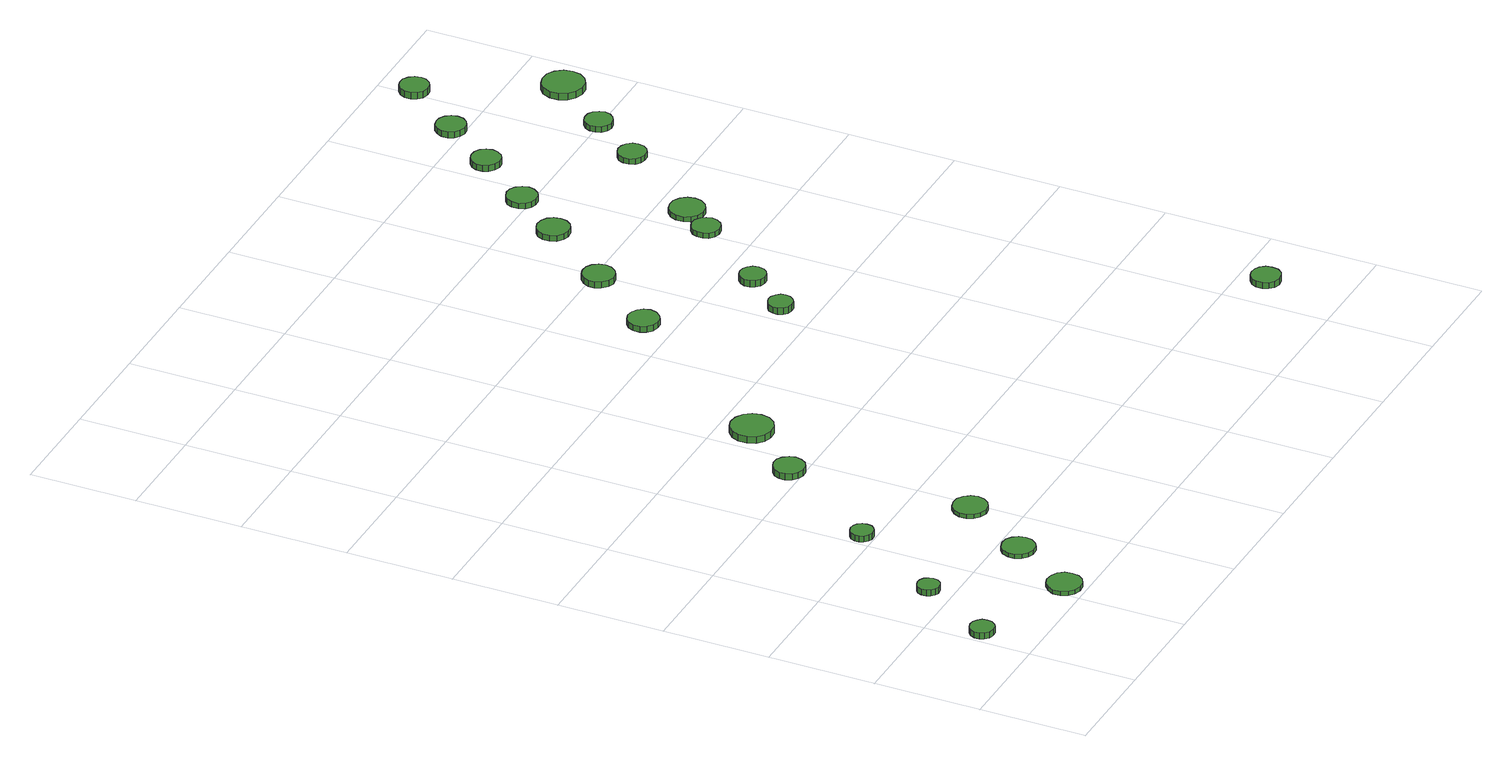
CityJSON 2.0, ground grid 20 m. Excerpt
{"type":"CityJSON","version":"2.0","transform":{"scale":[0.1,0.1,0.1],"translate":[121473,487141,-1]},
"CityObjects":{
"tree1":{"type":"SolitaryVegetationObject","attributes":{"function":"something"},"geometry":[{"type":"MultiSurface","lod":"1","boundaries":[[[0,1,2,3,4,5,6,7,8,9,10,11,12,13,14]],[[15,16,17,18,19,20,21,22,23,24,25,26,27,28,29]],[[0,29,28,1]],[[1,28,27,2]],[[2,27,26,3]],[[3,26,25,4]],[[4,25,24,5]],[[5,24,23,6]],[[6,23,22,7]],[[7,22,21,8]],[[8,21,20,9]],[[9,20,19,10]],[[10,19,18,11]],[[11,18,17,12]],[[12,17,16,13]],[[13,16,15,14]],[[14,15,29,0]]]}]},
"tree2":{"type":"SolitaryVegetationObject","attributes":{"function":"something"},"geometry":[{"type":"MultiSurface","lod":"1","boundaries":[[[30,31,32,33,34,35,36,37,38,39,40,41,42,43,44]],[[45,46,47,48,49,50,51,52,53,54,55,56,57,58,59]],[[30,59,58,31]],[[31,58,57,32]],[[32,57,56,33]],[[33,56,55,34]],[[34,55,54,35]],[[35,54,53,36]],[[36,53,52,37]],[[37,52,51,38]],[[38,51,50,39]],[[39,50,49,40]],[[40,49,48,41]],[[41,48,47,42]],[[42,47,46,43]],[[43,46,45,44]],[[44,45,59,30]]]}]},
"tree3":{"type":"SolitaryVegetationObject","attributes":{"function":"something"},"geometry":[{"type":"MultiSurface","lod":"1","boundaries":[[[60,61,62,63,64,65,66,67,68,69,70,71,72,73,74]],[[75,76,77,78,79,80,81,82,83,84,85,86,87,88,89]],[[60,89,88,61]],[[61,88,87,62]],[[62,87,86,63]],[[63,86,85,64]],[[64,85,84,65]],[[65,84,83,66]],[[66,83,82,67]],[[67,82,81,68]],[[68,81,80,69]],[[69,80,79,70]],[[70,79,78,71]],[[71,78,77,72]],[[72,77,76,73]],[[73,76,75,74]],[[74,75,89,60]]]}]},
"tree4":{"type":"SolitaryVegetationObject","attributes":{"function":"something"},"geometry":[{"type":"MultiSurface","lod":"1","boundaries":[[[90,91,92,93,94,95,96,97,98,99,100,101,102,103,104]],[[105,106,107,108,109,110,111,112,113,114,115,116,117,118,119]],[[90,119,118,91]],[[91,118,117,92]],[[92,117,116,93]],[[93,116,115,94]],[[94,115,114,95]],[[95,114,113,96]],[[96,113,112,97]],[[97,112,111,98]],[[98,111,110,99]],[[99,110,109,100]],[[100,109,108,101]],[[101,108,107,102]],[[102,107,106,103]],[[103,106,105,104]],[[104,105,119,90]]]}]},
"tree5":{"type":"SolitaryVegetationObject","attributes":{"function":"something"},"geometry":[{"type":"MultiSurface","lod":"1","boundaries":[[[120,121,122,123,124,125,126,127,128,129,130,131,132,133,134]],[[135,136,137,138,139,140,141,142,143,144,145,146,147,148,149]],[[120,149,148,121]],[[121,148,147,122]],[[122,147,146,123]],[[123,146,145,124]],[[124,145,144,125]],[[125,144,143,126]],[[126,143,142,127]],[[127,142,141,128]],[[128,141,140,129]],[[129,140,139,130]],[[130,139,138,131]],[[131,138,137,132]],[[132,137,136,133]],[[133,136,135,134]],[[134,135,149,120]]]}]},
"tree6":{"type":"SolitaryVegetationObject","attributes":{"function":"something"},"geometry":[{"type":"MultiSurface","lod":"1","boundaries":[[[150,151,152,153,154,155,156,157,158,159,160,161,162,163,164]],[[165,166,167,168,169,170,171,172,173,174,175,176,177,178,179]],[[150,179,178,151]],[[151,178,177,152]],[[152,177,176,153]],[[153,176,175,154]],[[154,175,174,155]],[[155,174,173,156]],[[156,173,172,157]],[[157,172,171,158]],[[158,171,170,159]],[[159,170,169,160]],[[160,169,168,161]],[[161,168,167,162]],[[162,167,166,163]],[[163,166,165,164]],[[164,165,179,150]]]}]},
"tree7":{"type":"SolitaryVegetationObject","attributes":{"function":"something"},"geometry":[{"type":"MultiSurface","lod":"1","boundaries":[[[180,181,182,183,184,185,186,187,188,189,190,191,192,193,194]],[[195,196,197,198,199,200,201,202,203,204,205,206,207,208,209]],[[180,209,208,181]],[[181,208,207,182]],[[182,207,206,183]],[[183,206,205,184]],[[184,205,204,185]],[[185,204,203,186]],[[186,203,202,187]],[[187,202,201,188]],[[188,201,200,189]],[[189,200,199,190]],[[190,199,198,191]],[[191,198,197,192]],[[192,197,196,193]],[[193,196,195,194]],[[194,195,209,180]]]}]},
"tree8":{"type":"SolitaryVegetationObject","attributes":{"function":"something"},"geometry":[{"type":"MultiSurface","lod":"1","boundaries":[[[210,211,212,213,214,215,216,217,218,219,220,221,222,223,224]],[[225,226,227,228,229,230,231,232,233,234,235,236,237,238,239]],[[210,239,238,211]],[[211,238,237,212]],[[212,237,236,213]],[[213,236,235,214]],[[214,235,234,215]],[[215,234,233,216]],[[216,233,232,217]],[[217,232,231,218]],[[218,231,230,219]],[[219,230,229,220]],[[220,229,228,221]],[[221,228,227,222]],[[222,227,226,223]],[[223,226,225,224]],[[224,225,239,210]]]}]},
"tree9":{"type":"SolitaryVegetationObject","attributes":{"function":"something"},"geometry":[{"type":"MultiSurface","lod":"1","boundaries":[[[240,241,242,243,244,245,246,247,248,249,250,251,252,253,254]],[[255,256,257,258,259,260,261,262,263,264,265,266,267,268,269]],[[240,269,268,241]],[[241,268,267,242]],[[242,267,266,243]],[[243,266,265,244]],[[244,265,264,245]],[[245,264,263,246]],[[246,263,262,247]],[[247,262,261,248]],[[248,261,260,249]],[[249,260,259,250]],[[250,259,258,251]],[[251,258,257,252]],[[252,257,256,253]],[[253,256,255,254]],[[254,255,269,240]]]}]},
"tree10":{"type":"SolitaryVegetationObject","attributes":{"function":"something"},"geometry":[{"type":"MultiSurface","lod":"1","boundaries":[[[270,271,272,273,274,275,276,277,278,279,280,281,282,283,284]],[[285,286,287,288,289,290,291,292,293,294,295,296,297,298,299]],[[270,299,298,271]],[[271,298,297,272]],[[272,297,296,273]],[[273,296,295,274]],[[274,295,294,275]],[[275,294,293,276]],[[276,293,292,277]],[[277,292,291,278]],[[278,291,290,279]],[[279,290,289,280]],[[280,289,288,281]],[[281,288,287,282]],[[282,287,286,283]],[[283,286,285,284]],[[284,285,299,270]]]}]},
"tree11":{"type":"SolitaryVegetationObject","attributes":{"function":"something"},"geometry":[{"type":"MultiSurface","lod":"1","boundaries":[[[300,301,302,303,304,305,306,307,308,309,310,311,312,313,314]],[[315,316,317,318,319,320,321,322,323,324,325,326,327,328,329]],[[300,329,328,301]],[[301,328,327,302]],[[302,327,326,303]],[[303,326,325,304]],[[304,325,324,305]],[[305,324,323,306]],[[306,323,322,307]],[[307,322,321,308]],[[308,321,320,309]],[[309,320,319,310]],[[310,319,318,311]],[[311,318,317,312]],[[312,317,316,313]],[[313,316,315,314]],[[314,315,329,300]]]}]},
"tree12":{"type":"SolitaryVegetationObject","attributes":{"function":"something"},"geometry":[{"type":"MultiSurface","lod":"1","boundaries":[[[330,331,332,333,334,335,336,337,338,339,340,341,342,343,344]],[[345,346,347,348,349,350,351,352,353,354,355,356,357,358,359]],[[330,359,358,331]],[[331,358,357,332]],[[332,357,356,333]],[[333,356,355,334]],[[334,355,354,335]],[[335,354,353,336]],[[336,353,352,337]],[[337,352,351,338]],[[338,351,350,339]],[[339,350,349,340]],[[340,349,348,341]],[[341,348,347,342]],[[342,347,346,343]],[[343,346,345,344]],[[344,345,359,330]]]}]},
"tree13":{"type":"SolitaryVegetationObject","attributes":{"function":"something"},"geometry":[{"type":"MultiSurface","lod":"1","boundaries":[[[360,361,362,363,364,365,366,367,368,369,370,371,372,373,374]],[[375,376,377,378,379,380,381,382,383,384,385,386,387,388,389]],[[360,389,388,361]],[[361,388,387,362]],[[362,387,386,363]],[[363,386,385,364]],[[364,385,384,365]],[[365,384,383,366]],[[366,383,382,367]],[[367,382,381,368]],[[368,381,380,369]],[[369,380,379,370]],[[370,379,378,371]],[[371,378,377,372]],[[372,377,376,373]],[[373,376,375,374]],[[374,375,389,360]]]}]},
"tree14":{"type":"SolitaryVegetationObject","attributes":{"function":"something"},"geometry":[{"type":"MultiSurface","lod":"1","boundaries":[[[390,391,392,393,394,395,396,397,398,399,400,401,402,403,404]],[[405,406,407,408,409,410,411,412,413,414,415,416,417,418,419]],[[390,419,418,391]],[[391,418,417,392]],[[392,417,416,393]],[[393,416,415,394]],[[394,415,414,395]],[[395,414,413,396]],[[396,413,412,397]],[[397,412,411,398]],[[398,411,410,399]],[[399,410,409,400]],[[400,409,408,401]],[[401,408,407,402]],[[402,407,406,403]],[[403,406,405,404]],[[404,405,419,390]]]}]},
"tree15":{"type":"SolitaryVegetationObject","attributes":{"function":"something"},"geometry":[{"type":"MultiSurface","lod":"1","boundaries":[[[420,421,422,423,424,425,426,427,428,429,430,431,432,433,434]],[[435,436,437,438,439,440,441,442,443,444,445,446,447,448,449]],[[420,449,448,421]],[[421,448,447,422]],[[422,447,446,423]],[[423,446,445,424]],[[424,445,444,425]],[[425,444,443,426]],[[426,443,442,427]],[[427,442,441,428]],[[428,441,440,429]],[[429,440,439,430]],[[430,439,438,431]],[[431,438,437,432]],[[432,437,436,433]],[[433,436,435,434]],[[434,435,449,420]]]}]},
"tree16":{"type":"SolitaryVegetationObject","attributes":{"function":"something"},"geometry":[{"type":"MultiSurface","lod":"1","boundaries":[[[450,451,452,453,454,455,456,457,458,459,460,461,462,463,464]],[[465,466,467,468,469,470,471,472,473,474,475,476,477,478,479]],[[450,479,478,451]],[[451,478,477,452]],[[452,477,476,453]],[[453,476,475,454]],[[454,475,474,455]],[[455,474,473,456]],[[456,473,472,457]],[[457,472,471,458]],[[458,471,470,459]],[[459,470,469,460]],[[460,469,468,461]],[[461,468,467,462]],[[462,467,466,463]],[[463,466,465,464]],[[464,465,479,450]]]}]},
"tree17":{"type":"SolitaryVegetationObject","attributes":{"function":"something"},"geometry":[{"type":"MultiSurface","lod":"1","boundaries":[[[480,481,482,483,484,485,486,487,488,489,490,491,492,493,494]],[[495,496,497,498,499,500,501,502,503,504,505,506,507,508,509]],[[480,509,508,481]],[[481,508,507,482]],[[482,507,506,483]],[[483,506,505,484]],[[484,505,504,485]],[[485,504,503,486]],[[486,503,502,487]],[[487,502,501,488]],[[488,501,500,489]],[[489,500,499,490]],[[490,499,498,491]],[[491,498,497,492]],[[492,497,496,493]],[[493,496,495,494]],[[494,495,509,480]]]}]},
"tree18":{"type":"SolitaryVegetationObject","attributes":{"function":"something"},"geometry":[{"type":"MultiSurface","lod":"1","boundaries":[[[510,511,512,513,514,515,516,517,518,519,520,521,522,523,524]],[[525,526,527,528,529,530,531,532,533,534,535,536,537,538,539]],[[510,539,538,511]],[[511,538,537,512]],[[512,537,536,513]],[[513,536,535,514]],[[514,535,534,515]],[[515,534,533,516]],[[516,533,532,517]],[[517,532,531,518]],[[518,531,530,519]],[[519,530,529,520]],[[520,529,528,521]],[[521,528,527,522]],[[522,527,526,523]],[[523,526,525,524]],[[524,525,539,510]]]}]},
"tree19":{"type":"SolitaryVegetationObject","attributes":{"function":"something"},"geometry":[{"type":"MultiSurface","lod":"1","boundaries":[[[540,541,542,543,544,545,546,547,548,549,550,551,552,553,554]],[[555,556,557,558,559,560,561,562,563,564,565,566,567,568,569]],[[540,569,568,541]],[[541,568,567,542]],[[542,567,566,543]],[[543,566,565,544]],[[544,565,564,545]],[[545,564,563,546]],[[546,563,562,547]],[[547,562,561,548]],[[548,561,560,549]],[[549,560,559,550]],[[550,559,558,551]],[[551,558,557,552]],[[552,557,556,553]],[[553,556,555,554]],[[554,555,569,540]]]}]},
"tree20":{"type":"SolitaryVegetationObject","attributes":{"function":"something"},"geometry":[{"type":"MultiSurface","lod":"1","boundaries":[[[570,571,572,573,574,575,576,577,578,579,580,581,582,583,584]],[[585,586,587,588,589,590,591,592,593,594,595,596,597,598,599]],[[570,599,598,571]],[[571,598,597,572]],[[572,597,596,573]],[[573,596,595,574]],[[574,595,594,575]],[[575,594,593,576]],[[576,593,592,577]],[[577,592,591,578]],[[578,591,590,579]],[[579,590,589,580]],[[580,589,588,581]],[[581,588,587,582]],[[582,587,586,583]],[[583,586,585,584]],[[584,585,599,570]]]}]},
"tree21":{"type":"SolitaryVegetationObject","attributes":{"function":"something"},"geometry":[{"type":"MultiSurface","lod":"1","boundaries":[[[600,601,602,603,604,605,606,607,608,609,610,611,612,613,614]],[[615,616,617,618,619,620,621,622,623,624,625,626,627,628,629]],[[600,629,628,601]],[[601,628,627,602]],[[602,627,626,603]],[[603,626,625,604]],[[604,625,624,605]],[[605,624,623,606]],[[606,623,622,607]],[[607,622,621,608]],[[608,621,620,609]],[[609,620,619,610]],[[610,619,618,611]],[[611,618,617,612]],[[612,617,616,613]],[[613,616,615,614]],[[614,615,629,600]]]}]},
"tree22":{"type":"SolitaryVegetationObject","attributes":{"function":"something"},"geometry":[{"type":"MultiSurface","lod":"1","boundaries":[[[630,631,632,633,634,635,636,637,638,639,640,641,642,643,644]],[[645,646,647,648,649,650,651,652,653,654,655,656,657,658,659]],[[630,659,658,631]],[[631,658,657,632]],[[632,657,656,633]],[[633,656,655,634]],[[634,655,654,635]],[[635,654,653,636]],[[636,653,652,637]],[[637,652,651,638]],[[638,651,650,639]],[[639,650,649,640]],[[640,649,648,641]],[[641,648,647,642]],[[642,647,646,643]],[[643,646,645,644]],[[644,645,659,630]]]}]},
"tree23":{"type":"SolitaryVegetationObject","attributes":{"function":"something"},"geometry":[{"type":"MultiSurface","lod":"1","boundaries":[[[660,661,662,663,664,665,666,667,668,669,670,671,672,673,674]],[[675,676,677,678,679,680,681,682,683,684,685,686,687,688,689]],[[660,689,688,661]],[[661,688,687,662]],[[662,687,686,663]],[[663,686,685,664]],[[664,685,684,665]],[[665,684,683,666]],[[666,683,682,667]],[[667,682,681,668]],[[668,681,680,669]],[[669,680,679,670]],[[670,679,678,671]],[[671,678,677,672]],[[672,677,676,673]],[[673,676,675,674]],[[674,675,689,660]]]}]}
},
"vertices":[
[53,104,18],[52,113,18],[46,120,18],[38,125,18],[29,126,18],[20,123,18],[13,117,18],[9,108,18],[9,99,18],[13,91,18],[20,84,18],[29,82,18],[38,82,18],[46,87,18],[52,95,18],[52,95,6],[46,87,6],[38,82,6],[29,82,6],[20,84,6],[13,91,6],[9,99,6],[9,108,6],[13,117,6],[20,123,6],[29,126,6],[38,125,6],[46,120,6],[52,113,6],[53,104,6],
[137,246,18],[135,254,18],[130,261,18],[123,265,18],[114,266,18],[106,263,18],[100,258,18],[97,250,18],[97,241,18],[100,234,18],[106,228,18],[114,225,18],[123,226,18],[130,230,18],[135,237,18],[135,237,6],[130,230,6],[123,226,6],[114,225,6],[106,228,6],[100,234,6],[97,241,6],[97,250,6],[100,258,6],[106,263,6],[114,266,6],[123,265,6],[130,261,6],[135,254,6],[137,246,6],
[259,40,14],[257,53,14],[249,64,14],[237,70,14],[224,72,14],[212,68,14],[202,59,14],[196,47,14],[196,33,14],[202,21,14],[212,13,14],[224,8,14],[237,10,14],[249,16,14],[257,27,14],[257,27,6],[249,16,6],[237,10,6],[224,8,6],[212,13,6],[202,21,6],[196,33,6],[196,47,6],[202,59,6],[212,68,6],[224,72,6],[237,70,6],[249,64,6],[257,53,6],[259,40,6],
[331,162,14],[329,174,14],[321,184,14],[311,191,14],[298,192,14],[286,188,14],[277,180,14],[272,168,14],[272,156,14],[277,144,14],[286,136,14],[298,132,14],[311,133,14],[321,139,14],[329,150,14],[329,150,6],[321,139,6],[311,133,6],[298,132,6],[286,136,6],[277,144,6],[272,156,6],[272,168,6],[277,180,6],[286,188,6],[298,192,6],[311,191,6],[321,184,6],[329,174,6],[331,162,6],
[248,424,18],[247,433,18],[241,440,18],[234,444,18],[225,445,18],[217,442,18],[210,436,18],[207,428,18],[207,420,18],[210,412,18],[217,406,18],[225,403,18],[234,404,18],[241,408,18],[247,415,18],[247,415,6],[241,408,6],[234,404,6],[225,403,6],[217,406,6],[210,412,6],[207,420,6],[207,428,6],[210,436,6],[217,442,6],[225,445,6],[234,444,6],[241,440,6],[247,433,6],[248,424,6],
[417,293,14],[414,305,14],[406,316,14],[395,323,14],[382,324,14],[369,320,14],[360,311,14],[354,299,14],[354,286,14],[360,274,14],[369,266,14],[382,261,14],[395,263,14],[406,269,14],[414,280,14],[414,280,6],[406,269,6],[395,263,6],[382,261,6],[369,266,6],[360,274,6],[354,286,6],[354,299,6],[360,311,6],[369,320,6],[382,324,6],[395,323,6],[406,316,6],[414,305,6],[417,293,6],
[391,626,20],[388,637,20],[381,647,20],[371,653,20],[359,654,20],[348,650,20],[339,642,20],[334,631,20],[334,620,20],[339,609,20],[348,601,20],[359,597,20],[371,598,20],[381,604,20],[388,614,20],[388,614,7],[381,604,7],[371,598,7],[359,597,7],[348,601,7],[339,609,7],[334,620,7],[334,631,7],[339,642,7],[348,650,7],[359,654,7],[371,653,7],[381,647,7],[388,637,7],[391,626,7],
[484,735,25],[481,751,25],[471,764,25],[457,772,25],[441,774,25],[426,769,25],[414,758,25],[408,743,25],[408,727,25],[414,712,25],[426,702,25],[441,697,25],[457,698,25],[471,706,25],[481,719,25],[481,719,12],[471,706,12],[457,698,12],[441,697,12],[426,702,12],[414,712,12],[408,727,12],[408,743,12],[414,758,12],[426,769,12],[441,774,12],[457,772,12],[471,764,12],[481,751,12],[484,735,12],
[718,1055,21],[715,1067,21],[708,1076,21],[698,1082,21],[686,1084,21],[675,1080,21],[666,1072,21],[661,1061,21],[661,1049,21],[666,1038,21],[675,1030,21],[686,1027,21],[698,1028,21],[708,1034,21],[715,1043,21],[715,1043,9],[708,1034,9],[698,1028,9],[686,1027,9],[675,1030,9],[666,1038,9],[661,1049,9],[661,1061,9],[666,1072,9],[675,1080,9],[686,1084,9],[698,1082,9],[708,1076,9],[715,1067,9],[718,1055,9],
[855,863,25],[853,872,25],[847,879,25],[839,884,25],[830,885,25],[821,882,25],[814,876,25],[810,867,25],[810,858,25],[814,849,25],[821,843,25],[830,840,25],[839,841,25],[847,846,25],[853,854,25],[853,854,12],[847,846,12],[839,841,12],[830,840,12],[821,843,12],[814,849,12],[810,858,12],[810,867,12],[814,876,12],[821,882,12],[830,885,12],[839,884,12],[847,879,12],[853,872,12],[855,863,12],
[822,1189,18],[819,1201,18],[812,1211,18],[802,1217,18],[789,1218,18],[778,1215,18],[768,1206,18],[763,1195,18],[763,1183,18],[768,1172,18],[778,1163,18],[789,1159,18],[802,1161,18],[812,1167,18],[819,1177,18],[819,1177,6],[812,1167,6],[802,1161,6],[789,1159,6],[778,1163,6],[768,1172,6],[763,1183,6],[763,1195,6],[768,1206,6],[778,1215,6],[789,1218,6],[802,1217,6],[812,1211,6],[819,1201,6],[822,1189,6],
[926,948,19],[924,958,19],[918,966,19],[910,971,19],[900,972,19],[890,969,19],[883,962,19],[879,953,19],[879,943,19],[883,934,19],[890,927,19],[900,924,19],[910,925,19],[918,930,19],[924,938,19],[924,938,6],[918,930,6],[910,925,6],[900,924,6],[890,927,6],[883,934,6],[879,943,6],[879,953,6],[883,962,6],[890,969,6],[900,972,6],[910,971,6],[918,966,6],[924,958,6],[926,948,6],
[927,1324,17],[925,1336,17],[918,1346,17],[907,1352,17],[894,1354,17],[883,1350,17],[873,1342,17],[868,1330,17],[868,1318,17],[873,1306,17],[883,1298,17],[894,1294,17],[907,1296,17],[918,1302,17],[925,1312,17],[925,1312,6],[918,1302,6],[907,1296,6],[894,1294,6],[883,1298,6],[873,1306,6],[868,1318,6],[868,1330,6],[873,1342,6],[883,1350,6],[894,1354,6],[907,1352,6],[918,1346,6],[925,1336,6],[927,1324,6],
[1293,147,24],[1291,158,24],[1284,167,24],[1275,172,24],[1263,173,24],[1253,170,24],[1244,162,24],[1240,152,24],[1240,141,24],[1244,131,24],[1253,123,24],[1263,120,24],[1275,121,24],[1284,126,24],[1291,135,24],[1291,135,12],[1284,126,12],[1275,121,12],[1263,120,12],[1253,123,12],[1244,131,12],[1240,141,12],[1240,152,12],[1244,162,12],[1253,170,12],[1263,173,12],[1275,172,12],[1284,167,12],[1291,158,12],[1293,147,12],
[1041,1090,16],[1038,1100,16],[1032,1109,16],[1023,1115,16],[1012,1116,16],[1001,1112,16],[993,1105,16],[989,1095,16],[989,1084,16],[993,1074,16],[1001,1067,16],[1012,1063,16],[1023,1065,16],[1032,1070,16],[1038,1079,16],[1038,1079,6],[1032,1070,6],[1023,1065,6],[1012,1063,6],[1001,1067,6],[993,1074,6],[989,1084,6],[989,1095,6],[993,1105,6],[1001,1112,6],[1012,1116,6],[1023,1115,6],[1032,1109,6],[1038,1100,6],[1041,1090,6],
[997,1417,17],[994,1428,17],[987,1438,17],[977,1444,17],[965,1445,17],[954,1441,17],[945,1434,17],[941,1423,17],[941,1411,17],[945,1400,17],[954,1393,17],[965,1389,17],[977,1390,17],[987,1396,17],[994,1406,17],[994,1406,6],[987,1396,6],[977,1390,6],[965,1389,6],[954,1393,6],[945,1400,6],[941,1411,6],[941,1423,6],[945,1434,6],[954,1441,6],[965,1445,6],[977,1444,6],[987,1438,6],[994,1428,6],[997,1417,6],
[1087,1144,16],[1084,1157,16],[1076,1168,16],[1064,1175,16],[1051,1176,16],[1038,1172,16],[1028,1163,16],[1023,1151,16],[1023,1137,16],[1028,1125,16],[1038,1116,16],[1051,1112,16],[1064,1113,16],[1076,1120,16],[1084,1131,16],[1084,1131,6],[1076,1120,6],[1064,1113,6],[1051,1112,6],[1038,1116,6],[1028,1125,6],[1023,1137,6],[1023,1151,6],[1028,1163,6],[1038,1172,6],[1051,1176,6],[1064,1175,6],[1076,1168,6],[1084,1157,6],[1087,1144,6],
[1079,1524,18],[1076,1535,18],[1070,1545,18],[1060,1550,18],[1049,1551,18],[1038,1548,18],[1029,1540,18],[1025,1530,18],[1025,1519,18],[1029,1508,18],[1038,1501,18],[1049,1497,18],[1060,1498,18],[1070,1504,18],[1076,1513,18],[1076,1513,6],[1070,1504,6],[1060,1498,6],[1049,1497,6],[1038,1501,6],[1029,1508,6],[1025,1519,6],[1025,1530,6],[1029,1540,6],[1038,1548,6],[1049,1551,6],[1060,1550,6],[1070,1545,6],[1076,1535,6],[1079,1524,6],
[1204,1307,17],[1202,1317,17],[1195,1326,17],[1186,1331,17],[1175,1332,17],[1165,1329,17],[1157,1322,17],[1153,1312,17],[1153,1301,17],[1157,1291,17],[1165,1284,17],[1175,1281,17],[1186,1282,17],[1195,1287,17],[1202,1296,17],[1202,1296,6],[1195,1287,6],[1186,1282,6],[1175,1281,6],[1165,1284,6],[1157,1291,6],[1153,1301,6],[1153,1312,6],[1157,1322,6],[1165,1329,6],[1175,1332,6],[1186,1331,6],[1195,1326,6],[1202,1317,6],[1204,1307,6],
[1152,1625,18],[1150,1636,18],[1143,1645,18],[1133,1651,18],[1122,1652,18],[1111,1649,18],[1103,1641,18],[1098,1631,18],[1098,1619,18],[1103,1609,18],[1111,1602,18],[1122,1598,18],[1133,1599,18],[1143,1605,18],[1150,1614,18],[1150,1614,6],[1143,1605,6],[1133,1599,6],[1122,1598,6],[1111,1602,6],[1103,1609,6],[1098,1619,6],[1098,1631,6],[1103,1641,6],[1111,1649,6],[1122,1652,6],[1133,1651,6],[1143,1645,6],[1150,1636,6],[1152,1625,6],
[1274,1403,17],[1271,1413,17],[1265,1422,17],[1256,1427,17],[1245,1428,17],[1235,1425,17],[1227,1418,17],[1223,1408,17],[1223,1398,17],[1227,1388,17],[1235,1381,17],[1245,1377,17],[1256,1379,17],[1265,1384,17],[1271,1392,17],[1271,1392,6],[1265,1384,6],[1256,1379,6],[1245,1377,6],[1235,1381,6],[1227,1388,6],[1223,1398,6],[1223,1408,6],[1227,1418,6],[1235,1425,6],[1245,1428,6],[1256,1427,6],[1265,1422,6],[1271,1413,6],[1274,1403,6],
[1230,1731,25],[1228,1742,25],[1221,1751,25],[1212,1757,25],[1201,1758,25],[1190,1755,25],[1182,1747,25],[1177,1737,25],[1177,1726,25],[1182,1716,25],[1190,1708,25],[1201,1705,25],[1212,1706,25],[1221,1711,25],[1228,1721,25],[1228,1721,12],[1221,1711,12],[1212,1706,12],[1201,1705,12],[1190,1708,12],[1182,1716,12],[1177,1726,12],[1177,1737,12],[1182,1747,12],[1190,1755,12],[1201,1758,12],[1212,1757,12],[1221,1751,12],[1228,1742,12],[1230,1731,12],
[1367,1508,19],[1364,1524,19],[1354,1537,19],[1340,1545,19],[1324,1546,19],[1309,1541,19],[1297,1531,19],[1291,1516,19],[1291,1500,19],[1297,1485,19],[1309,1475,19],[1324,1470,19],[1340,1471,19],[1354,1479,19],[1364,1492,19],[1364,1492,6],[1354,1479,6],[1340,1471,6],[1324,1470,6],[1309,1475,6],[1297,1485,6],[1291,1500,6],[1291,1516,6],[1297,1531,6],[1309,1541,6],[1324,1546,6],[1340,1545,6],[1354,1537,6],[1364,1524,6],[1367,1508,6]
]}
